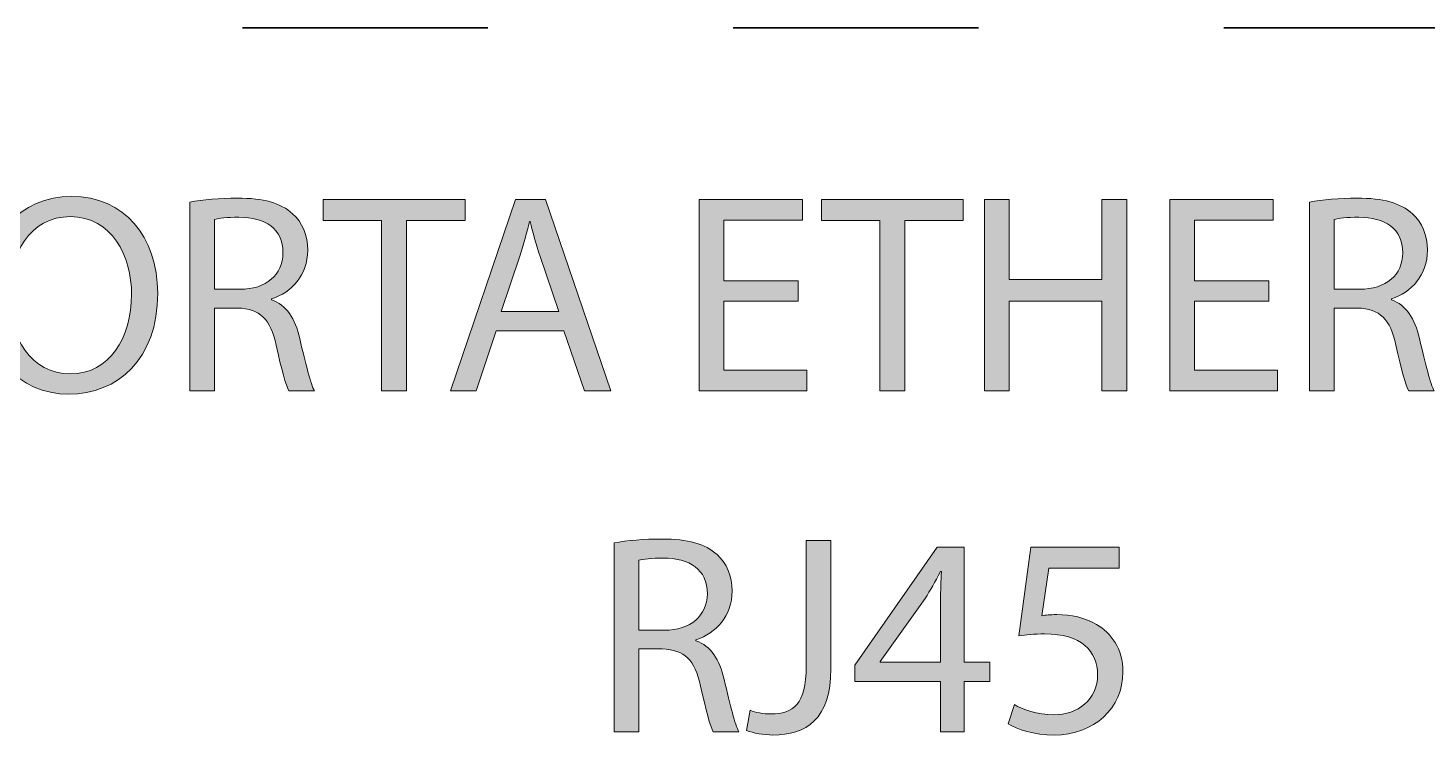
# Model space of a CAD drawing. Extents: x 544 to 1376, y -737 to -343.
# Drawn here: x 1178 to 1251.9, y -685 to -647.7 of the extents above; entities that cross this region are included whole.
import ezdxf

# ---------------------------------------------------------------- set-up
doc = ezdxf.new("R2010")
doc.units = 0
doc.header["$MEASUREMENT"] = 0
doc.linetypes.add('AI-Linetype-7', pattern=[25.908648, 12.954324, -12.954324])
doc.layers.add('OBJETOS', color=7, linetype='Continuous', lineweight=0)

# ---------------------------------------------------------------- blocks, each defined once
blk = doc.blocks.new('Block_47')
at = {"layer": 'OBJETOS', "true_color": 0x1d1d1b, "transparency": 33554687}
h = blk.add_hatch(color=250, dxfattribs=at)
h.dxf.hatch_style = 2
edge = h.paths.add_edge_path()
edge.add_spline(control_points=[(1177.004, -661.825), (1177.004, -663.985), (1178.174, -665.92), (1180.229, -665.92), (1182.299, -665.92), (1183.469, -664.016), (1183.469, -661.721), (1183.469, -659.711), (1182.419, -657.61), (1180.244, -657.61), (1178.084, -657.61), (1177.004, -659.605), (1177.004, -661.825)], knot_values=[0, 0, 0, 0, 1, 1, 1, 2, 2, 2, 3, 3, 3, 4, 4, 4, 4], degree=3, periodic=0)
edge = h.paths.add_edge_path()
edge.add_spline(control_points=[(1184.849, -661.66), (1184.849, -665.141), (1182.734, -666.985), (1180.154, -666.985), (1177.484, -666.985), (1175.609, -664.915), (1175.609, -661.855), (1175.609, -658.646), (1177.604, -656.546), (1180.304, -656.546), (1183.064, -656.546), (1184.849, -658.66), (1184.849, -661.66)], knot_values=[0, 0, 0, 0, 1, 1, 1, 2, 2, 2, 3, 3, 3, 4, 4, 4, 4], degree=3, periodic=0)
h = blk.add_hatch(color=250, dxfattribs=at)
h.dxf.hatch_style = 2
edge = h.paths.add_edge_path()
edge.add_spline(control_points=[(1187.85, -661.45), (1187.85, -661.45), (1189.185, -661.45), (1189.185, -661.45), (1190.579, -661.45), (1191.464, -660.686), (1191.464, -659.53), (1191.464, -658.226), (1190.52, -657.655), (1189.139, -657.641), (1188.509, -657.641), (1188.06, -657.701), (1187.85, -657.761), (1187.85, -657.761), (1187.85, -661.45), (1187.85, -661.45)], knot_values=[0, 0, 0, 0, 1, 1, 1, 2, 2, 2, 3, 3, 3, 4, 4, 4, 5, 5, 5, 5], degree=3, periodic=0)
edge = h.paths.add_edge_path()
edge.add_spline(control_points=[(1186.544, -656.846), (1187.204, -656.711), (1188.149, -656.636), (1189.049, -656.636), (1190.444, -656.636), (1191.344, -656.891), (1191.974, -657.461), (1192.484, -657.911), (1192.769, -658.601), (1192.769, -659.381), (1192.769, -660.716), (1191.929, -661.601), (1190.864, -661.961), (1190.864, -661.961), (1190.864, -662.006), (1190.864, -662.006), (1191.645, -662.275), (1192.109, -662.995), (1192.349, -664.046), (1192.679, -665.455), (1192.919, -666.431), (1193.129, -666.82), (1193.129, -666.82), (1191.779, -666.82), (1191.779, -666.82), (1191.614, -666.535), (1191.389, -665.665), (1191.104, -664.405), (1190.804, -663.011), (1190.264, -662.485), (1189.079, -662.44), (1189.079, -662.44), (1187.85, -662.44), (1187.85, -662.44), (1187.85, -662.44), (1187.85, -666.82), (1187.85, -666.82), (1187.85, -666.82), (1186.544, -666.82), (1186.544, -666.82), (1186.544, -666.82), (1186.544, -656.846), (1186.544, -656.846)], knot_values=[0, 0, 0, 0, 1, 1, 1, 2, 2, 2, 3, 3, 3, 4, 4, 4, 5, 5, 5, 6, 6, 6, 7, 7, 7, 8, 8, 8, 9, 9, 9, 10, 10, 10, 11, 11, 11, 12, 12, 12, 13, 13, 13, 14, 14, 14, 14], degree=3, periodic=0)
h = blk.add_hatch(color=250, dxfattribs=at)
h.dxf.hatch_style = 2
edge = h.paths.add_edge_path()
edge.add_spline(control_points=[(1196.669, -657.82), (1196.669, -657.82), (1193.595, -657.82), (1193.595, -657.82), (1193.595, -657.82), (1193.595, -656.711), (1193.595, -656.711), (1193.595, -656.711), (1201.079, -656.711), (1201.079, -656.711), (1201.079, -656.711), (1201.079, -657.82), (1201.079, -657.82), (1201.079, -657.82), (1197.989, -657.82), (1197.989, -657.82), (1197.989, -657.82), (1197.989, -666.82), (1197.989, -666.82), (1197.989, -666.82), (1196.669, -666.82), (1196.669, -666.82), (1196.669, -666.82), (1196.669, -657.82), (1196.669, -657.82)], knot_values=[0, 0, 0, 0, 1, 1, 1, 2, 2, 2, 3, 3, 3, 4, 4, 4, 5, 5, 5, 6, 6, 6, 7, 7, 7, 8, 8, 8, 8], degree=3, periodic=0)
h = blk.add_hatch(color=250, dxfattribs=at)
h.dxf.hatch_style = 2
edge = h.paths.add_edge_path()
edge.add_spline(control_points=[(1206.029, -662.62), (1206.029, -662.62), (1205.039, -659.711), (1205.039, -659.711), (1204.814, -659.051), (1204.664, -658.45), (1204.515, -657.865), (1204.515, -657.865), (1204.484, -657.865), (1204.484, -657.865), (1204.334, -658.466), (1204.169, -659.081), (1203.975, -659.695), (1203.975, -659.695), (1202.984, -662.62), (1202.984, -662.62), (1202.984, -662.62), (1206.029, -662.62), (1206.029, -662.62)], knot_values=[0, 0, 0, 0, 1, 1, 1, 2, 2, 2, 3, 3, 3, 4, 4, 4, 5, 5, 5, 6, 6, 6, 6], degree=3, periodic=0)
edge = h.paths.add_edge_path()
edge.add_spline(control_points=[(1202.714, -663.641), (1202.714, -663.641), (1201.664, -666.82), (1201.664, -666.82), (1201.664, -666.82), (1200.314, -666.82), (1200.314, -666.82), (1200.314, -666.82), (1203.749, -656.711), (1203.749, -656.711), (1203.749, -656.711), (1205.324, -656.711), (1205.324, -656.711), (1205.324, -656.711), (1208.774, -666.82), (1208.774, -666.82), (1208.774, -666.82), (1207.379, -666.82), (1207.379, -666.82), (1207.379, -666.82), (1206.299, -663.641), (1206.299, -663.641), (1206.299, -663.641), (1202.714, -663.641), (1202.714, -663.641)], knot_values=[0, 0, 0, 0, 1, 1, 1, 2, 2, 2, 3, 3, 3, 4, 4, 4, 5, 5, 5, 6, 6, 6, 7, 7, 7, 8, 8, 8, 8], degree=3, periodic=0)
h = blk.add_hatch(color=250, dxfattribs=at)
h.dxf.hatch_style = 2
edge = h.paths.add_edge_path()
edge.add_spline(control_points=[(1218.674, -662.08), (1218.674, -662.08), (1214.744, -662.08), (1214.744, -662.08), (1214.744, -662.08), (1214.744, -665.726), (1214.744, -665.726), (1214.744, -665.726), (1219.124, -665.726), (1219.124, -665.726), (1219.124, -665.726), (1219.124, -666.82), (1219.124, -666.82), (1219.124, -666.82), (1213.438, -666.82), (1213.438, -666.82), (1213.438, -666.82), (1213.438, -656.711), (1213.438, -656.711), (1213.438, -656.711), (1218.898, -656.711), (1218.898, -656.711), (1218.898, -656.711), (1218.898, -657.806), (1218.898, -657.806), (1218.898, -657.806), (1214.744, -657.806), (1214.744, -657.806), (1214.744, -657.806), (1214.744, -661.001), (1214.744, -661.001), (1214.744, -661.001), (1218.674, -661.001), (1218.674, -661.001), (1218.674, -661.001), (1218.674, -662.08), (1218.674, -662.08)], knot_values=[0, 0, 0, 0, 1, 1, 1, 2, 2, 2, 3, 3, 3, 4, 4, 4, 5, 5, 5, 6, 6, 6, 7, 7, 7, 8, 8, 8, 9, 9, 9, 10, 10, 10, 11, 11, 11, 12, 12, 12, 12], degree=3, periodic=0)
h = blk.add_hatch(color=250, dxfattribs=at)
h.dxf.hatch_style = 2
edge = h.paths.add_edge_path()
edge.add_spline(control_points=[(1222.979, -657.82), (1222.979, -657.82), (1219.904, -657.82), (1219.904, -657.82), (1219.904, -657.82), (1219.904, -656.711), (1219.904, -656.711), (1219.904, -656.711), (1227.389, -656.711), (1227.389, -656.711), (1227.389, -656.711), (1227.389, -657.82), (1227.389, -657.82), (1227.389, -657.82), (1224.299, -657.82), (1224.299, -657.82), (1224.299, -657.82), (1224.299, -666.82), (1224.299, -666.82), (1224.299, -666.82), (1222.979, -666.82), (1222.979, -666.82), (1222.979, -666.82), (1222.979, -657.82), (1222.979, -657.82)], knot_values=[0, 0, 0, 0, 1, 1, 1, 2, 2, 2, 3, 3, 3, 4, 4, 4, 5, 5, 5, 6, 6, 6, 7, 7, 7, 8, 8, 8, 8], degree=3, periodic=0)
h = blk.add_hatch(color=250, dxfattribs=at)
h.dxf.hatch_style = 2
edge = h.paths.add_edge_path()
edge.add_spline(control_points=[(1229.819, -656.711), (1229.819, -656.711), (1229.819, -660.94), (1229.819, -660.94), (1229.819, -660.94), (1234.709, -660.94), (1234.709, -660.94), (1234.709, -660.94), (1234.709, -656.711), (1234.709, -656.711), (1234.709, -656.711), (1236.028, -656.711), (1236.028, -656.711), (1236.028, -656.711), (1236.028, -666.82), (1236.028, -666.82), (1236.028, -666.82), (1234.709, -666.82), (1234.709, -666.82), (1234.709, -666.82), (1234.709, -662.08), (1234.709, -662.08), (1234.709, -662.08), (1229.819, -662.08), (1229.819, -662.08), (1229.819, -662.08), (1229.819, -666.82), (1229.819, -666.82), (1229.819, -666.82), (1228.514, -666.82), (1228.514, -666.82), (1228.514, -666.82), (1228.514, -656.711), (1228.514, -656.711), (1228.514, -656.711), (1229.819, -656.711), (1229.819, -656.711)], knot_values=[0, 0, 0, 0, 1, 1, 1, 2, 2, 2, 3, 3, 3, 4, 4, 4, 5, 5, 5, 6, 6, 6, 7, 7, 7, 8, 8, 8, 9, 9, 9, 10, 10, 10, 11, 11, 11, 12, 12, 12, 12], degree=3, periodic=0)
h = blk.add_hatch(color=250, dxfattribs=at)
h.dxf.hatch_style = 2
edge = h.paths.add_edge_path()
edge.add_spline(control_points=[(1243.528, -662.08), (1243.528, -662.08), (1239.599, -662.08), (1239.599, -662.08), (1239.599, -662.08), (1239.599, -665.726), (1239.599, -665.726), (1239.599, -665.726), (1243.979, -665.726), (1243.979, -665.726), (1243.979, -665.726), (1243.979, -666.82), (1243.979, -666.82), (1243.979, -666.82), (1238.293, -666.82), (1238.293, -666.82), (1238.293, -666.82), (1238.293, -656.711), (1238.293, -656.711), (1238.293, -656.711), (1243.753, -656.711), (1243.753, -656.711), (1243.753, -656.711), (1243.753, -657.806), (1243.753, -657.806), (1243.753, -657.806), (1239.599, -657.806), (1239.599, -657.806), (1239.599, -657.806), (1239.599, -661.001), (1239.599, -661.001), (1239.599, -661.001), (1243.528, -661.001), (1243.528, -661.001), (1243.528, -661.001), (1243.528, -662.08), (1243.528, -662.08)], knot_values=[0, 0, 0, 0, 1, 1, 1, 2, 2, 2, 3, 3, 3, 4, 4, 4, 5, 5, 5, 6, 6, 6, 7, 7, 7, 8, 8, 8, 9, 9, 9, 10, 10, 10, 11, 11, 11, 12, 12, 12, 12], degree=3, periodic=0)
h = blk.add_hatch(color=250, dxfattribs=at)
h.dxf.hatch_style = 2
edge = h.paths.add_edge_path()
edge.add_spline(control_points=[(1246.979, -661.45), (1246.979, -661.45), (1248.313, -661.45), (1248.313, -661.45), (1249.708, -661.45), (1250.593, -660.686), (1250.593, -659.53), (1250.593, -658.226), (1249.648, -657.655), (1248.268, -657.641), (1247.638, -657.641), (1247.188, -657.701), (1246.979, -657.761), (1246.979, -657.761), (1246.979, -661.45), (1246.979, -661.45)], knot_values=[0, 0, 0, 0, 1, 1, 1, 2, 2, 2, 3, 3, 3, 4, 4, 4, 5, 5, 5, 5], degree=3, periodic=0)
edge = h.paths.add_edge_path()
edge.add_spline(control_points=[(1245.673, -656.846), (1246.333, -656.711), (1247.278, -656.636), (1248.178, -656.636), (1249.573, -656.636), (1250.473, -656.891), (1251.103, -657.461), (1251.613, -657.911), (1251.897, -658.601), (1251.897, -659.381), (1251.897, -660.716), (1251.058, -661.601), (1249.993, -661.961), (1249.993, -661.961), (1249.993, -662.006), (1249.993, -662.006), (1250.773, -662.275), (1251.238, -662.995), (1251.478, -664.046), (1251.808, -665.455), (1252.048, -666.431), (1252.258, -666.82), (1252.258, -666.82), (1250.908, -666.82), (1250.908, -666.82), (1250.743, -666.535), (1250.518, -665.665), (1250.233, -664.405), (1249.933, -663.011), (1249.393, -662.485), (1248.208, -662.44), (1248.208, -662.44), (1246.979, -662.44), (1246.979, -662.44), (1246.979, -662.44), (1246.979, -666.82), (1246.979, -666.82), (1246.979, -666.82), (1245.673, -666.82), (1245.673, -666.82), (1245.673, -666.82), (1245.673, -656.846), (1245.673, -656.846)], knot_values=[0, 0, 0, 0, 1, 1, 1, 2, 2, 2, 3, 3, 3, 4, 4, 4, 5, 5, 5, 6, 6, 6, 7, 7, 7, 8, 8, 8, 9, 9, 9, 10, 10, 10, 11, 11, 11, 12, 12, 12, 13, 13, 13, 14, 14, 14, 14], degree=3, periodic=0)
h = blk.add_hatch(color=250, dxfattribs=at)
h.dxf.hatch_style = 2
edge = h.paths.add_edge_path()
edge.add_spline(control_points=[(1210.26, -679.45), (1210.26, -679.45), (1211.595, -679.45), (1211.595, -679.45), (1212.989, -679.45), (1213.874, -678.686), (1213.874, -677.53), (1213.874, -676.226), (1212.93, -675.655), (1211.549, -675.641), (1210.919, -675.641), (1210.47, -675.701), (1210.26, -675.761), (1210.26, -675.761), (1210.26, -679.45), (1210.26, -679.45)], knot_values=[0, 0, 0, 0, 1, 1, 1, 2, 2, 2, 3, 3, 3, 4, 4, 4, 5, 5, 5, 5], degree=3, periodic=0)
edge = h.paths.add_edge_path()
edge.add_spline(control_points=[(1208.954, -674.846), (1209.614, -674.711), (1210.56, -674.636), (1211.459, -674.636), (1212.854, -674.636), (1213.754, -674.891), (1214.384, -675.461), (1214.895, -675.911), (1215.179, -676.601), (1215.179, -677.381), (1215.179, -678.716), (1214.339, -679.601), (1213.274, -679.961), (1213.274, -679.961), (1213.274, -680.006), (1213.274, -680.006), (1214.055, -680.275), (1214.52, -680.995), (1214.759, -682.046), (1215.089, -683.455), (1215.329, -684.431), (1215.539, -684.82), (1215.539, -684.82), (1214.189, -684.82), (1214.189, -684.82), (1214.024, -684.535), (1213.799, -683.665), (1213.515, -682.405), (1213.214, -681.011), (1212.674, -680.485), (1211.489, -680.44), (1211.489, -680.44), (1210.26, -680.44), (1210.26, -680.44), (1210.26, -680.44), (1210.26, -684.82), (1210.26, -684.82), (1210.26, -684.82), (1208.954, -684.82), (1208.954, -684.82), (1208.954, -684.82), (1208.954, -674.846), (1208.954, -674.846)], knot_values=[0, 0, 0, 0, 1, 1, 1, 2, 2, 2, 3, 3, 3, 4, 4, 4, 5, 5, 5, 6, 6, 6, 7, 7, 7, 8, 8, 8, 9, 9, 9, 10, 10, 10, 11, 11, 11, 12, 12, 12, 13, 13, 13, 14, 14, 14, 14], degree=3, periodic=0)
h = blk.add_hatch(color=250, dxfattribs=at)
h.dxf.hatch_style = 2
edge = h.paths.add_edge_path()
edge.add_spline(control_points=[(1219.095, -674.711), (1219.095, -674.711), (1220.399, -674.711), (1220.399, -674.711), (1220.399, -674.711), (1220.399, -681.476), (1220.399, -681.476), (1220.399, -684.16), (1219.08, -684.985), (1217.34, -684.985), (1216.859, -684.985), (1216.274, -684.88), (1215.944, -684.745), (1215.944, -684.745), (1216.14, -683.681), (1216.14, -683.681), (1216.41, -683.785), (1216.8, -683.875), (1217.234, -683.875), (1218.404, -683.875), (1219.095, -683.351), (1219.095, -681.37), (1219.095, -681.37), (1219.095, -674.711), (1219.095, -674.711)], knot_values=[0, 0, 0, 0, 1, 1, 1, 2, 2, 2, 3, 3, 3, 4, 4, 4, 5, 5, 5, 6, 6, 6, 7, 7, 7, 8, 8, 8, 8], degree=3, periodic=0)
h = blk.add_hatch(color=250, dxfattribs=at)
h.dxf.hatch_style = 2
edge = h.paths.add_edge_path()
edge.add_spline(control_points=[(1226.189, -681.131), (1226.189, -681.131), (1226.189, -677.876), (1226.189, -677.876), (1226.189, -677.365), (1226.204, -676.855), (1226.234, -676.346), (1226.234, -676.346), (1226.189, -676.346), (1226.189, -676.346), (1225.89, -676.916), (1225.649, -677.336), (1225.38, -677.785), (1225.38, -677.785), (1222.994, -681.101), (1222.994, -681.101), (1222.994, -681.101), (1222.994, -681.131), (1222.994, -681.131), (1222.994, -681.131), (1226.189, -681.131), (1226.189, -681.131)], knot_values=[0, 0, 0, 0, 1, 1, 1, 2, 2, 2, 3, 3, 3, 4, 4, 4, 5, 5, 5, 6, 6, 6, 7, 7, 7, 7], degree=3, periodic=0)
edge = h.paths.add_edge_path()
edge.add_spline(control_points=[(1226.189, -684.82), (1226.189, -684.82), (1226.189, -682.165), (1226.189, -682.165), (1226.189, -682.165), (1221.659, -682.165), (1221.659, -682.165), (1221.659, -682.165), (1221.659, -681.296), (1221.659, -681.296), (1221.659, -681.296), (1226.01, -675.07), (1226.01, -675.07), (1226.01, -675.07), (1227.435, -675.07), (1227.435, -675.07), (1227.435, -675.07), (1227.435, -681.131), (1227.435, -681.131), (1227.435, -681.131), (1228.799, -681.131), (1228.799, -681.131), (1228.799, -681.131), (1228.799, -682.165), (1228.799, -682.165), (1228.799, -682.165), (1227.435, -682.165), (1227.435, -682.165), (1227.435, -682.165), (1227.435, -684.82), (1227.435, -684.82), (1227.435, -684.82), (1226.189, -684.82), (1226.189, -684.82)], knot_values=[0, 0, 0, 0, 1, 1, 1, 2, 2, 2, 3, 3, 3, 4, 4, 4, 5, 5, 5, 6, 6, 6, 7, 7, 7, 8, 8, 8, 9, 9, 9, 10, 10, 10, 11, 11, 11, 11], degree=3, periodic=0)
h = blk.add_hatch(color=250, dxfattribs=at)
h.dxf.hatch_style = 2
edge = h.paths.add_edge_path()
edge.add_spline(control_points=[(1235.624, -676.181), (1235.624, -676.181), (1231.903, -676.181), (1231.903, -676.181), (1231.903, -676.181), (1231.529, -678.686), (1231.529, -678.686), (1231.754, -678.655), (1231.964, -678.626), (1232.324, -678.626), (1233.074, -678.626), (1233.823, -678.791), (1234.424, -679.15), (1235.188, -679.586), (1235.818, -680.426), (1235.818, -681.655), (1235.818, -683.561), (1234.304, -684.985), (1232.188, -684.985), (1231.124, -684.985), (1230.224, -684.686), (1229.759, -684.386), (1229.759, -684.386), (1230.089, -683.381), (1230.089, -683.381), (1230.494, -683.62), (1231.289, -683.92), (1232.174, -683.92), (1233.419, -683.92), (1234.483, -683.11), (1234.483, -681.806), (1234.469, -680.546), (1233.629, -679.646), (1231.679, -679.646), (1231.124, -679.646), (1230.688, -679.705), (1230.329, -679.751), (1230.329, -679.751), (1230.959, -675.07), (1230.959, -675.07), (1230.959, -675.07), (1235.624, -675.07), (1235.624, -675.07), (1235.624, -675.07), (1235.624, -676.181), (1235.624, -676.181)], knot_values=[0, 0, 0, 0, 1, 1, 1, 2, 2, 2, 3, 3, 3, 4, 4, 4, 5, 5, 5, 6, 6, 6, 7, 7, 7, 8, 8, 8, 9, 9, 9, 10, 10, 10, 11, 11, 11, 12, 12, 12, 13, 13, 13, 14, 14, 14, 15, 15, 15, 15], degree=3, periodic=0)
at = {"layer": 'OBJETOS'}
for points, knots in [([(1184.849, -661.66), (1184.849, -665.141), (1182.734, -666.985), (1180.154, -666.985), (1177.484, -666.985), (1175.609, -664.915), (1175.609, -661.855), (1175.609, -658.646), (1177.604, -656.546), (1180.304, -656.546), (1183.064, -656.546), (1184.849, -658.66), (1184.849, -661.66)], [0, 0, 0, 0, 1, 1, 1, 2, 2, 2, 3, 3, 3, 4, 4, 4, 4]), ([(1186.544, -656.846), (1187.204, -656.711), (1188.149, -656.636), (1189.049, -656.636), (1190.444, -656.636), (1191.344, -656.891), (1191.974, -657.461), (1192.484, -657.911), (1192.769, -658.601), (1192.769, -659.381), (1192.769, -660.716), (1191.929, -661.601), (1190.864, -661.961), (1190.864, -661.961), (1190.864, -662.006), (1190.864, -662.006), (1191.645, -662.275), (1192.109, -662.995), (1192.349, -664.046), (1192.679, -665.455), (1192.919, -666.431), (1193.129, -666.82), (1193.129, -666.82), (1191.779, -666.82), (1191.779, -666.82), (1191.614, -666.535), (1191.389, -665.665), (1191.104, -664.405), (1190.804, -663.011), (1190.264, -662.485), (1189.079, -662.44), (1189.079, -662.44), (1187.85, -662.44), (1187.85, -662.44), (1187.85, -662.44), (1187.85, -666.82), (1187.85, -666.82), (1187.85, -666.82), (1186.544, -666.82), (1186.544, -666.82), (1186.544, -666.82), (1186.544, -656.846), (1186.544, -656.846)], [0, 0, 0, 0, 1, 1, 1, 2, 2, 2, 3, 3, 3, 4, 4, 4, 5, 5, 5, 6, 6, 6, 7, 7, 7, 8, 8, 8, 9, 9, 9, 10, 10, 10, 11, 11, 11, 12, 12, 12, 13, 13, 13, 14, 14, 14, 14]), ([(1196.669, -657.82), (1196.669, -657.82), (1193.595, -657.82), (1193.595, -657.82), (1193.595, -657.82), (1193.595, -656.711), (1193.595, -656.711), (1193.595, -656.711), (1201.079, -656.711), (1201.079, -656.711), (1201.079, -656.711), (1201.079, -657.82), (1201.079, -657.82), (1201.079, -657.82), (1197.989, -657.82), (1197.989, -657.82), (1197.989, -657.82), (1197.989, -666.82), (1197.989, -666.82), (1197.989, -666.82), (1196.669, -666.82), (1196.669, -666.82), (1196.669, -666.82), (1196.669, -657.82), (1196.669, -657.82)], [0, 0, 0, 0, 1, 1, 1, 2, 2, 2, 3, 3, 3, 4, 4, 4, 5, 5, 5, 6, 6, 6, 7, 7, 7, 8, 8, 8, 8]), ([(1202.714, -663.641), (1202.714, -663.641), (1201.664, -666.82), (1201.664, -666.82), (1201.664, -666.82), (1200.314, -666.82), (1200.314, -666.82), (1200.314, -666.82), (1203.749, -656.711), (1203.749, -656.711), (1203.749, -656.711), (1205.324, -656.711), (1205.324, -656.711), (1205.324, -656.711), (1208.774, -666.82), (1208.774, -666.82), (1208.774, -666.82), (1207.379, -666.82), (1207.379, -666.82), (1207.379, -666.82), (1206.299, -663.641), (1206.299, -663.641), (1206.299, -663.641), (1202.714, -663.641), (1202.714, -663.641)], [0, 0, 0, 0, 1, 1, 1, 2, 2, 2, 3, 3, 3, 4, 4, 4, 5, 5, 5, 6, 6, 6, 7, 7, 7, 8, 8, 8, 8]), ([(1218.674, -662.08), (1218.674, -662.08), (1214.744, -662.08), (1214.744, -662.08), (1214.744, -662.08), (1214.744, -665.726), (1214.744, -665.726), (1214.744, -665.726), (1219.124, -665.726), (1219.124, -665.726), (1219.124, -665.726), (1219.124, -666.82), (1219.124, -666.82), (1219.124, -666.82), (1213.438, -666.82), (1213.438, -666.82), (1213.438, -666.82), (1213.438, -656.711), (1213.438, -656.711), (1213.438, -656.711), (1218.898, -656.711), (1218.898, -656.711), (1218.898, -656.711), (1218.898, -657.806), (1218.898, -657.806), (1218.898, -657.806), (1214.744, -657.806), (1214.744, -657.806), (1214.744, -657.806), (1214.744, -661.001), (1214.744, -661.001), (1214.744, -661.001), (1218.674, -661.001), (1218.674, -661.001), (1218.674, -661.001), (1218.674, -662.08), (1218.674, -662.08)], [0, 0, 0, 0, 1, 1, 1, 2, 2, 2, 3, 3, 3, 4, 4, 4, 5, 5, 5, 6, 6, 6, 7, 7, 7, 8, 8, 8, 9, 9, 9, 10, 10, 10, 11, 11, 11, 12, 12, 12, 12]), ([(1222.979, -657.82), (1222.979, -657.82), (1219.904, -657.82), (1219.904, -657.82), (1219.904, -657.82), (1219.904, -656.711), (1219.904, -656.711), (1219.904, -656.711), (1227.389, -656.711), (1227.389, -656.711), (1227.389, -656.711), (1227.389, -657.82), (1227.389, -657.82), (1227.389, -657.82), (1224.299, -657.82), (1224.299, -657.82), (1224.299, -657.82), (1224.299, -666.82), (1224.299, -666.82), (1224.299, -666.82), (1222.979, -666.82), (1222.979, -666.82), (1222.979, -666.82), (1222.979, -657.82), (1222.979, -657.82)], [0, 0, 0, 0, 1, 1, 1, 2, 2, 2, 3, 3, 3, 4, 4, 4, 5, 5, 5, 6, 6, 6, 7, 7, 7, 8, 8, 8, 8]), ([(1229.819, -656.711), (1229.819, -656.711), (1229.819, -660.94), (1229.819, -660.94), (1229.819, -660.94), (1234.709, -660.94), (1234.709, -660.94), (1234.709, -660.94), (1234.709, -656.711), (1234.709, -656.711), (1234.709, -656.711), (1236.028, -656.711), (1236.028, -656.711), (1236.028, -656.711), (1236.028, -666.82), (1236.028, -666.82), (1236.028, -666.82), (1234.709, -666.82), (1234.709, -666.82), (1234.709, -666.82), (1234.709, -662.08), (1234.709, -662.08), (1234.709, -662.08), (1229.819, -662.08), (1229.819, -662.08), (1229.819, -662.08), (1229.819, -666.82), (1229.819, -666.82), (1229.819, -666.82), (1228.514, -666.82), (1228.514, -666.82), (1228.514, -666.82), (1228.514, -656.711), (1228.514, -656.711), (1228.514, -656.711), (1229.819, -656.711), (1229.819, -656.711)], [0, 0, 0, 0, 1, 1, 1, 2, 2, 2, 3, 3, 3, 4, 4, 4, 5, 5, 5, 6, 6, 6, 7, 7, 7, 8, 8, 8, 9, 9, 9, 10, 10, 10, 11, 11, 11, 12, 12, 12, 12]), ([(1243.528, -662.08), (1243.528, -662.08), (1239.599, -662.08), (1239.599, -662.08), (1239.599, -662.08), (1239.599, -665.726), (1239.599, -665.726), (1239.599, -665.726), (1243.979, -665.726), (1243.979, -665.726), (1243.979, -665.726), (1243.979, -666.82), (1243.979, -666.82), (1243.979, -666.82), (1238.293, -666.82), (1238.293, -666.82), (1238.293, -666.82), (1238.293, -656.711), (1238.293, -656.711), (1238.293, -656.711), (1243.753, -656.711), (1243.753, -656.711), (1243.753, -656.711), (1243.753, -657.806), (1243.753, -657.806), (1243.753, -657.806), (1239.599, -657.806), (1239.599, -657.806), (1239.599, -657.806), (1239.599, -661.001), (1239.599, -661.001), (1239.599, -661.001), (1243.528, -661.001), (1243.528, -661.001), (1243.528, -661.001), (1243.528, -662.08), (1243.528, -662.08)], [0, 0, 0, 0, 1, 1, 1, 2, 2, 2, 3, 3, 3, 4, 4, 4, 5, 5, 5, 6, 6, 6, 7, 7, 7, 8, 8, 8, 9, 9, 9, 10, 10, 10, 11, 11, 11, 12, 12, 12, 12]), ([(1245.673, -656.846), (1246.333, -656.711), (1247.278, -656.636), (1248.178, -656.636), (1249.573, -656.636), (1250.473, -656.891), (1251.103, -657.461), (1251.613, -657.911), (1251.897, -658.601), (1251.897, -659.381), (1251.897, -660.716), (1251.058, -661.601), (1249.993, -661.961), (1249.993, -661.961), (1249.993, -662.006), (1249.993, -662.006), (1250.773, -662.275), (1251.238, -662.995), (1251.478, -664.046), (1251.808, -665.455), (1252.048, -666.431), (1252.258, -666.82), (1252.258, -666.82), (1250.908, -666.82), (1250.908, -666.82), (1250.743, -666.535), (1250.518, -665.665), (1250.233, -664.405), (1249.933, -663.011), (1249.393, -662.485), (1248.208, -662.44), (1248.208, -662.44), (1246.979, -662.44), (1246.979, -662.44), (1246.979, -662.44), (1246.979, -666.82), (1246.979, -666.82), (1246.979, -666.82), (1245.673, -666.82), (1245.673, -666.82), (1245.673, -666.82), (1245.673, -656.846), (1245.673, -656.846)], [0, 0, 0, 0, 1, 1, 1, 2, 2, 2, 3, 3, 3, 4, 4, 4, 5, 5, 5, 6, 6, 6, 7, 7, 7, 8, 8, 8, 9, 9, 9, 10, 10, 10, 11, 11, 11, 12, 12, 12, 13, 13, 13, 14, 14, 14, 14]), ([(1177.004, -661.825), (1177.004, -663.985), (1178.174, -665.92), (1180.229, -665.92), (1182.299, -665.92), (1183.469, -664.016), (1183.469, -661.721), (1183.469, -659.711), (1182.419, -657.61), (1180.244, -657.61), (1178.084, -657.61), (1177.004, -659.605), (1177.004, -661.825)], [0, 0, 0, 0, 1, 1, 1, 2, 2, 2, 3, 3, 3, 4, 4, 4, 4]), ([(1187.85, -661.45), (1187.85, -661.45), (1189.185, -661.45), (1189.185, -661.45), (1190.579, -661.45), (1191.464, -660.686), (1191.464, -659.53), (1191.464, -658.226), (1190.52, -657.655), (1189.139, -657.641), (1188.509, -657.641), (1188.06, -657.701), (1187.85, -657.761), (1187.85, -657.761), (1187.85, -661.45), (1187.85, -661.45)], [0, 0, 0, 0, 1, 1, 1, 2, 2, 2, 3, 3, 3, 4, 4, 4, 5, 5, 5, 5]), ([(1206.029, -662.62), (1206.029, -662.62), (1205.039, -659.711), (1205.039, -659.711), (1204.814, -659.051), (1204.664, -658.45), (1204.515, -657.865), (1204.515, -657.865), (1204.484, -657.865), (1204.484, -657.865), (1204.334, -658.466), (1204.169, -659.081), (1203.975, -659.695), (1203.975, -659.695), (1202.984, -662.62), (1202.984, -662.62), (1202.984, -662.62), (1206.029, -662.62), (1206.029, -662.62)], [0, 0, 0, 0, 1, 1, 1, 2, 2, 2, 3, 3, 3, 4, 4, 4, 5, 5, 5, 6, 6, 6, 6]), ([(1246.979, -661.45), (1246.979, -661.45), (1248.313, -661.45), (1248.313, -661.45), (1249.708, -661.45), (1250.593, -660.686), (1250.593, -659.53), (1250.593, -658.226), (1249.648, -657.655), (1248.268, -657.641), (1247.638, -657.641), (1247.188, -657.701), (1246.979, -657.761), (1246.979, -657.761), (1246.979, -661.45), (1246.979, -661.45)], [0, 0, 0, 0, 1, 1, 1, 2, 2, 2, 3, 3, 3, 4, 4, 4, 5, 5, 5, 5]), ([(1208.954, -674.846), (1209.614, -674.711), (1210.56, -674.636), (1211.459, -674.636), (1212.854, -674.636), (1213.754, -674.891), (1214.384, -675.461), (1214.895, -675.911), (1215.179, -676.601), (1215.179, -677.381), (1215.179, -678.716), (1214.339, -679.601), (1213.274, -679.961), (1213.274, -679.961), (1213.274, -680.006), (1213.274, -680.006), (1214.055, -680.275), (1214.52, -680.995), (1214.759, -682.046), (1215.089, -683.455), (1215.329, -684.431), (1215.539, -684.82), (1215.539, -684.82), (1214.189, -684.82), (1214.189, -684.82), (1214.024, -684.535), (1213.799, -683.665), (1213.515, -682.405), (1213.214, -681.011), (1212.674, -680.485), (1211.489, -680.44), (1211.489, -680.44), (1210.26, -680.44), (1210.26, -680.44), (1210.26, -680.44), (1210.26, -684.82), (1210.26, -684.82), (1210.26, -684.82), (1208.954, -684.82), (1208.954, -684.82), (1208.954, -684.82), (1208.954, -674.846), (1208.954, -674.846)], [0, 0, 0, 0, 1, 1, 1, 2, 2, 2, 3, 3, 3, 4, 4, 4, 5, 5, 5, 6, 6, 6, 7, 7, 7, 8, 8, 8, 9, 9, 9, 10, 10, 10, 11, 11, 11, 12, 12, 12, 13, 13, 13, 14, 14, 14, 14]), ([(1219.095, -674.711), (1219.095, -674.711), (1220.399, -674.711), (1220.399, -674.711), (1220.399, -674.711), (1220.399, -681.476), (1220.399, -681.476), (1220.399, -684.16), (1219.08, -684.985), (1217.34, -684.985), (1216.859, -684.985), (1216.274, -684.88), (1215.944, -684.745), (1215.944, -684.745), (1216.14, -683.681), (1216.14, -683.681), (1216.41, -683.785), (1216.8, -683.875), (1217.234, -683.875), (1218.404, -683.875), (1219.095, -683.351), (1219.095, -681.37), (1219.095, -681.37), (1219.095, -674.711), (1219.095, -674.711)], [0, 0, 0, 0, 1, 1, 1, 2, 2, 2, 3, 3, 3, 4, 4, 4, 5, 5, 5, 6, 6, 6, 7, 7, 7, 8, 8, 8, 8]), ([(1226.189, -684.82), (1226.189, -684.82), (1226.189, -682.165), (1226.189, -682.165), (1226.189, -682.165), (1221.659, -682.165), (1221.659, -682.165), (1221.659, -682.165), (1221.659, -681.296), (1221.659, -681.296), (1221.659, -681.296), (1226.01, -675.07), (1226.01, -675.07), (1226.01, -675.07), (1227.435, -675.07), (1227.435, -675.07), (1227.435, -675.07), (1227.435, -681.131), (1227.435, -681.131), (1227.435, -681.131), (1228.799, -681.131), (1228.799, -681.131), (1228.799, -681.131), (1228.799, -682.165), (1228.799, -682.165), (1228.799, -682.165), (1227.435, -682.165), (1227.435, -682.165), (1227.435, -682.165), (1227.435, -684.82), (1227.435, -684.82), (1227.435, -684.82), (1226.189, -684.82), (1226.189, -684.82)], [0, 0, 0, 0, 1, 1, 1, 2, 2, 2, 3, 3, 3, 4, 4, 4, 5, 5, 5, 6, 6, 6, 7, 7, 7, 8, 8, 8, 9, 9, 9, 10, 10, 10, 11, 11, 11, 11]), ([(1235.624, -676.181), (1235.624, -676.181), (1231.903, -676.181), (1231.903, -676.181), (1231.903, -676.181), (1231.529, -678.686), (1231.529, -678.686), (1231.754, -678.655), (1231.964, -678.626), (1232.324, -678.626), (1233.074, -678.626), (1233.823, -678.791), (1234.424, -679.15), (1235.188, -679.586), (1235.818, -680.426), (1235.818, -681.655), (1235.818, -683.561), (1234.304, -684.985), (1232.188, -684.985), (1231.124, -684.985), (1230.224, -684.686), (1229.759, -684.386), (1229.759, -684.386), (1230.089, -683.381), (1230.089, -683.381), (1230.494, -683.62), (1231.289, -683.92), (1232.174, -683.92), (1233.419, -683.92), (1234.483, -683.11), (1234.483, -681.806), (1234.469, -680.546), (1233.629, -679.646), (1231.679, -679.646), (1231.124, -679.646), (1230.688, -679.705), (1230.329, -679.751), (1230.329, -679.751), (1230.959, -675.07), (1230.959, -675.07), (1230.959, -675.07), (1235.624, -675.07), (1235.624, -675.07), (1235.624, -675.07), (1235.624, -676.181), (1235.624, -676.181)], [0, 0, 0, 0, 1, 1, 1, 2, 2, 2, 3, 3, 3, 4, 4, 4, 5, 5, 5, 6, 6, 6, 7, 7, 7, 8, 8, 8, 9, 9, 9, 10, 10, 10, 11, 11, 11, 12, 12, 12, 13, 13, 13, 14, 14, 14, 15, 15, 15, 15]), ([(1210.26, -679.45), (1210.26, -679.45), (1211.595, -679.45), (1211.595, -679.45), (1212.989, -679.45), (1213.874, -678.686), (1213.874, -677.53), (1213.874, -676.226), (1212.93, -675.655), (1211.549, -675.641), (1210.919, -675.641), (1210.47, -675.701), (1210.26, -675.761), (1210.26, -675.761), (1210.26, -679.45), (1210.26, -679.45)], [0, 0, 0, 0, 1, 1, 1, 2, 2, 2, 3, 3, 3, 4, 4, 4, 5, 5, 5, 5]), ([(1226.189, -681.131), (1226.189, -681.131), (1226.189, -677.876), (1226.189, -677.876), (1226.189, -677.365), (1226.204, -676.855), (1226.234, -676.346), (1226.234, -676.346), (1226.189, -676.346), (1226.189, -676.346), (1225.89, -676.916), (1225.649, -677.336), (1225.38, -677.785), (1225.38, -677.785), (1222.994, -681.101), (1222.994, -681.101), (1222.994, -681.101), (1222.994, -681.131), (1222.994, -681.131), (1222.994, -681.131), (1226.189, -681.131), (1226.189, -681.131)], [0, 0, 0, 0, 1, 1, 1, 2, 2, 2, 3, 3, 3, 4, 4, 4, 5, 5, 5, 6, 6, 6, 7, 7, 7, 7])]:
    blk.add_open_spline(points, degree=3, knots=knots, dxfattribs=at)
blk = doc.blocks.new('Block_46')
at = {"layer": 'OBJETOS'}
blk.add_blockref('Block_47', (0, 0), dxfattribs=at)
blk = doc.blocks.new('Block_52')
at = {"layer": 'OBJETOS', "color": 152, "linetype": 'AI-Linetype-7', "lineweight": 35, "true_color": 0x1d71b8}
blk.add_line((1163.423, -647.652), (1286.489, -647.652), dxfattribs=at)
blk = doc.blocks.new('Block_51')
at = {"layer": 'OBJETOS'}
blk.add_blockref('Block_52', (0, 0), dxfattribs=at)
blk = doc.blocks.new('Block_48')
at = {"layer": 'OBJETOS'}
blk.add_blockref('Block_51', (0, 0), dxfattribs=at)
blk = doc.blocks.new('Block_45')
at = {"layer": 'OBJETOS'}
for name in ['Block_48', 'Block_46']:
    blk.add_blockref(name, (0, 0), dxfattribs=at)

msp = doc.modelspace()

# ---------------------------------------------------------------- block references
at = {"layer": 'OBJETOS'}
msp.add_blockref('Block_45', (0, 0), dxfattribs=at)

doc.saveas('drawing.dxf')
